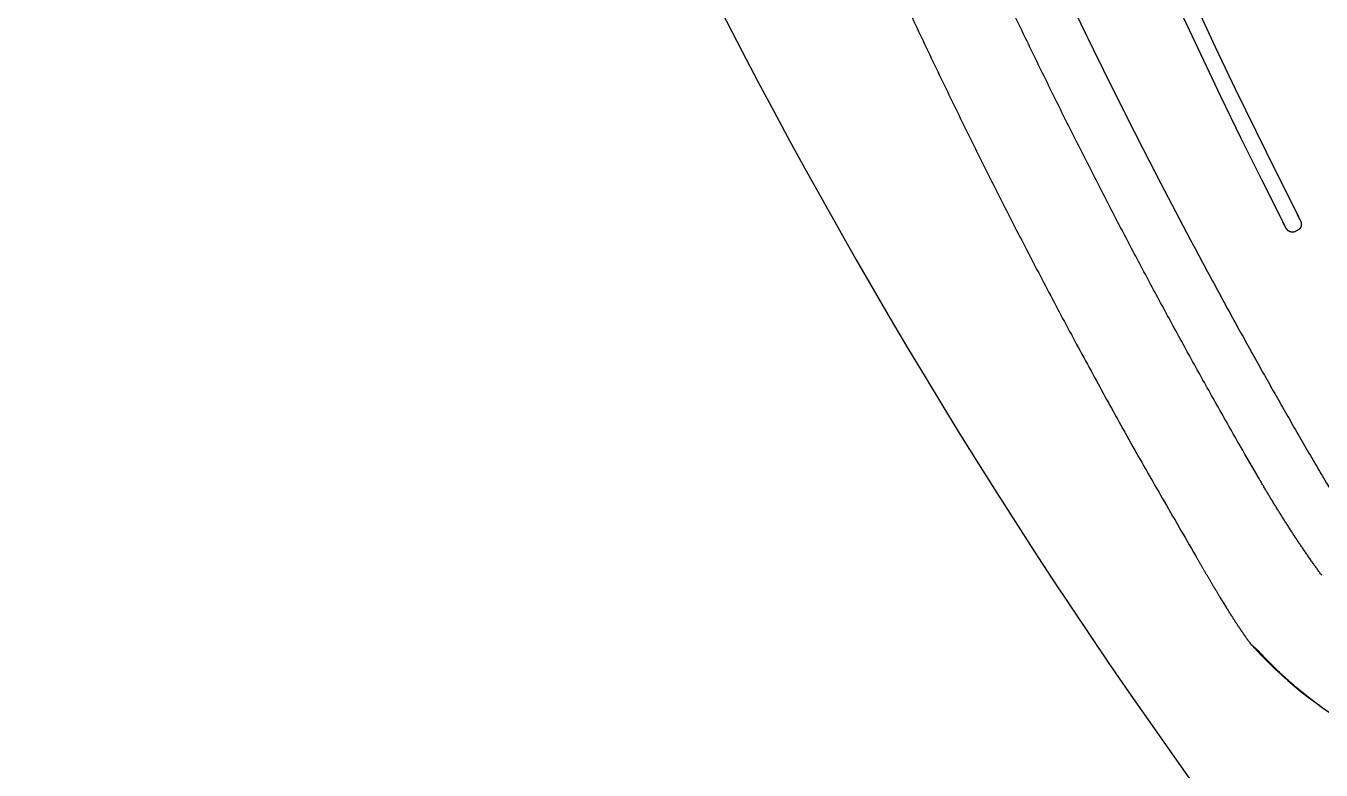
# Model space of a CAD drawing. Extents: x 832 to 912, y 781 to 934.
# Drawn here: x 835.456 to 839.407, y 826.508 to 828.778 of the extents above; entities that cross this region are included whole.
import ezdxf

# ---------------------------------------------------------------- set-up
doc = ezdxf.new("R2010")
doc.units = 0
doc.header["$MEASUREMENT"] = 0
doc.layers.add('1', color=4, linetype='Continuous')
doc.layers.add('DIM', color=3, linetype='Continuous')

# ---------------------------------------------------------------- blocks, each defined once
blk = doc.blocks.new('TRICKLER')
at = {"layer": '1', "color": 3, "linetype": 'Continuous'}
blk.add_line((1.1638, -10.0686), (1.1548, -10.0728), dxfattribs=at)
at = {"layer": '1', "linetype": 'Continuous'}
for p, q in [((0.817, -11.0501), (0.817, -11.0501)), ((0.8964, -11.1955), (0.905, -11.2109)), ((1.0008, -11.3492), (0.9755, -11.3248))]:
    blk.add_line(p, q, dxfattribs=at)
for points in [[(-0.0029, -9.3505, 0.001122), (0.0326, -9.4335, 0.001121), (0.0685, -9.5163, 0.00112), (0.1048, -9.5989, 0.001118), (0.1414, -9.6814, 0.001117), (0.1784, -9.7636, 0.001118), (0.2158, -9.8456, 0.001114), (0.2535, -9.9274, 0.001106), (0.2915, -10.009, 0.001115), (0.3299, -10.0904, 0.001137), (0.3687, -10.1718, 0.001106), (0.4077, -10.2526, 0.001035), (0.4468, -10.3327, 0.001141), (0.4869, -10.4139, 0.001358), (0.5283, -10.4967, 0.001036), (0.5674, -10.5743, 0.00037), (0.6029, -10.6443, 0.001445), (0.6493, -10.7338, 0.002455), (0.7216, -10.8709, 0.0012), (0.817, -11.0501, 0.000638)], [(0.5138, -9.3948, 0.000812), (0.5397, -9.4534, 0.000812), (0.5659, -9.5119, 0.000812), (0.5922, -9.5703, 0.000812), (0.6187, -9.6287, 0.000812), (0.6454, -9.687, 0.000812), (0.6723, -9.7451, 0.000812), (0.6993, -9.8033, 0.000813), (0.7266, -9.8613, 0.000813), (0.7541, -9.9192, 0.000813), (0.7817, -9.9771, 0.000813), (0.8096, -10.0348, 0.000813), (0.8376, -10.0925, 0.000813), (0.8658, -10.15, 0.000813), (0.8942, -10.2075, 0.000813), (0.9228, -10.2648, 0.000815), (0.9515, -10.3221, 0.000813), (0.9805, -10.3793, 0.000808), (1.0096, -10.4363, 0.000815), (1.039, -10.4934, 0.000831), (1.0686, -10.5504, 0.000808), (1.0982, -10.607, 0.000754), (1.1278, -10.6633, 0.000832), (1.1582, -10.7203, 0.000992), (1.1894, -10.7786, 0.000753), (1.2189, -10.8333, 0.000259), (1.2456, -10.8826, 0.001061)], [(1.4904, -7.1176, -0.000001), (1.4874, -7.0666, -0.000001), (1.4844, -7.0156, -0.000001), (1.4814, -6.9646, -0.000001), (1.4783, -6.9136, -0.000001), (1.4753, -6.8626, -0.000001), (1.4723, -6.8116, -0.000001), (1.4693, -6.7607, -0.000001), (1.4663, -6.7097, -0.000001), (1.4633, -6.6587, -0.000001), (1.4603, -6.6077, -0.000001), (1.4572, -6.5567, -0.000001), (1.4542, -6.5057, -0.000001), (1.4512, -6.4547, -0.000001), (1.4482, -6.4038, -0.000001), (1.4452, -6.3528, 0), (1.4422, -6.3018, 0), (1.4392, -6.2508, 0), (1.4361, -6.1998, 0), (1.4331, -6.1488, 0), (1.4301, -6.0978, 0), (1.4271, -6.0468, 0), (1.4241, -5.9959, 0), (1.4211, -5.9449, 0), (1.4181, -5.8939, 0), (1.415, -5.8429, 0), (1.412, -5.7919)], [(1.409, -5.7409, 0), (1.406, -5.6899, 0), (1.403, -5.6389, 0), (1.4, -5.5879, 0), (1.397, -5.537, 0), (1.3939, -5.486, 0), (1.3909, -5.435, 0), (1.3879, -5.384, 0), (1.3849, -5.333, 0), (1.3819, -5.282, 0), (1.3789, -5.231, 0), (1.3759, -5.18, 0), (1.3729, -5.1291, 0), (1.3698, -5.0781, 0), (1.3668, -5.0271, 0), (1.3638, -4.9761, 0), (1.3608, -4.9251, 0), (1.3578, -4.8741, 0), (1.3548, -4.8231, 0), (1.3518, -4.7721, 0), (1.3487, -4.7211, 0), (1.3457, -4.6702, 0), (1.3427, -4.6192, 0), (1.3397, -4.5682, 0), (1.3367, -4.5172, 0), (1.3337, -4.4662, 0), (1.3307, -4.4152, 0), (1.3277, -4.3642, 0), (1.3246, -4.3132, 0), (1.3216, -4.2623, 0), (1.3186, -4.2113, 0), (1.3156, -4.1603, 0), (1.3126, -4.1093, 0), (1.3096, -4.0583, 0), (1.3066, -4.0073, 0), (1.3035, -3.9563, 0), (1.3005, -3.9053, 0), (1.2975, -3.8543, 0), (1.2945, -3.8034, 0), (1.2915, -3.7524, 0), (1.2885, -3.7014, 0), (1.2855, -3.6504, 0), (1.2824, -3.5994, 0), (1.2794, -3.5484, 0), (1.2764, -3.4974, 0), (1.2734, -3.4464, 0), (1.2704, -3.3955, 0), (1.2674, -3.3445, 0), (1.2644, -3.2935, 0), (1.2614, -3.2425, 0), (1.2583, -3.1915, 0), (1.2553, -3.1405, 0), (1.2523, -3.0895, 0), (1.2493, -3.0385, 0), (1.2463, -2.9875, 0), (1.2433, -2.9366, 0), (1.2403, -2.8856, 0), (1.2372, -2.8346, 0), (1.2342, -2.7836, 0), (1.2312, -2.7326, 0), (1.2282, -2.6816, 0), (1.2252, -2.6306, 0), (1.2222, -2.5796, 0), (1.2192, -2.5287, 0), (1.2161, -2.4777, 0), (1.2131, -2.4267, 0), (1.2101, -2.3757, 0), (1.2071, -2.3247, 0), (1.2041, -2.2737, 0), (1.2011, -2.2227, 0), (1.1981, -2.1717, 0), (1.195, -2.1208, 0), (1.192, -2.0698, 0), (1.189, -2.0188, 0), (1.186, -1.9678, 0), (1.183, -1.9168, 0), (1.18, -1.8658, 0), (1.177, -1.8148, 0), (1.1739, -1.7638, 0), (1.1709, -1.7128, 0), (1.1679, -1.6619, 0), (1.1649, -1.6109, 0), (1.1619, -1.5599, 0), (1.1589, -1.5089, 0), (1.1559, -1.4579, 0), (1.1528, -1.4069, 0), (1.1498, -1.3559, 0), (1.1468, -1.3049, 0), (1.1438, -1.254, 0), (1.1408, -1.203, 0), (1.1378, -1.152, 0), (1.1348, -1.101, 0), (1.1317, -1.05, 0), (1.1287, -0.999, 0), (1.1257, -0.948, 0), (1.1227, -0.897, 0), (1.1197, -0.846, 0), (1.1167, -0.7951, 0), (1.1137, -0.7441, 0), (1.1106, -0.6931, 0), (1.109, -0.6655, 0)], [(0.817, -11.0501), (0.817, -11.0502, 0.000009), (0.817, -11.0502, 0.000009), (0.8171, -11.0503, 0.000009), (0.8171, -11.0504, 0.000008), (0.8171, -11.0504, 0.000008), (0.8172, -11.0505, 0.000008), (0.8172, -11.0506, 0.000008), (0.8172, -11.0506, 0.000008), (0.8173, -11.0507, 0.000008), (0.8173, -11.0508, 0.000007), (0.8173, -11.0508, 0.000007), (0.8174, -11.0509, 0.000007), (0.8174, -11.051, 0.000007), (0.8174, -11.051, 0.000007), (0.8175, -11.0511, 0.000007), (0.8175, -11.0511, 0.000006), (0.8175, -11.0512, 0.000006), (0.8176, -11.0513, 0.000006), (0.8176, -11.0513, 0.000006), (0.8177, -11.0514, 0.000006), (0.8177, -11.0515, 0.000006), (0.8177, -11.0515, 0.000005), (0.8178, -11.0516, 0.000005), (0.8178, -11.0517, 0.000005), (0.8178, -11.0517, 0.000005), (0.8179, -11.0518, 0.000005), (0.8179, -11.0519, 0.000005), (0.8179, -11.0519, 0.000005), (0.818, -11.052, 0.000004), (0.818, -11.0521, 0.000004), (0.818, -11.0521, 0.000004), (0.8181, -11.0522, 0.000004), (0.8181, -11.0523, 0.000003), (0.8182, -11.0523, 0.000001), (0.8182, -11.0524, 0.000004), (0.8182, -11.0525, 0.000007), (0.8183, -11.0526, 0.000003), (0.8184, -11.0527, 0.000002)], [(0.817, -11.0501), (0.8189, -11.0537, -0.000152), (0.8208, -11.0572, -0.000159), (0.8227, -11.0608, -0.000151), (0.8247, -11.0644, -0.000125), (0.8266, -11.068, -0.000105), (0.8285, -11.0716, -0.000088), (0.8305, -11.0752, -0.000072), (0.8324, -11.0788, -0.000053), (0.8343, -11.0824, -0.000036), (0.8363, -11.0861, -0.000018), (0.8382, -11.0897, -0.000001), (0.8402, -11.0934, 0.000017), (0.8422, -11.097, 0.000033), (0.8441, -11.1006, 0.000051), (0.8461, -11.1043, 0.000067), (0.848, -11.108, 0.000085), (0.85, -11.1116, 0.000101), (0.852, -11.1153, 0.000119), (0.854, -11.119, 0.000135), (0.8559, -11.1226, 0.000154), (0.8579, -11.1263, 0.000169), (0.8599, -11.13, 0.000187), (0.8619, -11.1336, 0.000204), (0.8639, -11.1373, 0.000222), (0.8659, -11.141, 0.000238), (0.8679, -11.1446, 0.000254), (0.8699, -11.1483, 0.000273), (0.8719, -11.152, 0.0003), (0.8739, -11.1556, 0.000305), (0.8759, -11.1593, 0.000296), (0.8779, -11.1629, 0.000352), (0.88, -11.1666, 0.000456), (0.8821, -11.1703, 0.000348), (0.8841, -11.1738, 0.00009), (0.8858, -11.177, 0.000548), (0.8881, -11.1811, 0.001024), (0.8917, -11.1873, 0.000507), (0.8964, -11.1955, 0.000265)], [(0.893, -11.1896), (0.8932, -11.1899, -0.000041), (0.8934, -11.1903, -0.00004), (0.8936, -11.1906, -0.00004), (0.8937, -11.191, -0.000041), (0.8939, -11.1913, -0.000041), (0.8941, -11.1916, -0.000041), (0.8943, -11.192, -0.000042), (0.8945, -11.1923, -0.000042), (0.8947, -11.1927, -0.000042), (0.8949, -11.193, -0.000042), (0.8951, -11.1934, -0.000043), (0.8953, -11.1937, -0.000043), (0.8955, -11.1941, -0.000043), (0.8957, -11.1944, -0.000043), (0.8959, -11.1948, -0.000044), (0.8961, -11.1951, -0.000044), (0.8963, -11.1955, -0.000044), (0.8965, -11.1958, -0.000044), (0.8967, -11.1962, -0.000045), (0.8969, -11.1966, -0.000045), (0.8971, -11.1969, -0.000045), (0.8973, -11.1973, -0.000045), (0.8975, -11.1976, -0.000046), (0.8977, -11.198, -0.000046), (0.8979, -11.1984, -0.000046), (0.8982, -11.1987, -0.000046), (0.8984, -11.1991, -0.000047), (0.8986, -11.1994, -0.000048), (0.8988, -11.1998, -0.000046), (0.899, -11.2002, -0.000043), (0.8992, -11.2006, -0.000048), (0.8994, -11.2009, -0.000058), (0.8996, -11.2013, -0.000044), (0.8998, -11.2017, -0.000014), (0.9, -11.202, -0.000063), (0.9002, -11.2024, -0.000109), (0.9006, -11.2031, -0.000053), (0.9011, -11.2039, -0.000028)], [(0.905, -11.2109), (0.9063, -11.2132, 0.000262), (0.9077, -11.2155, 0.00026), (0.909, -11.2178, 0.000262), (0.9103, -11.2201, 0.000269), (0.9117, -11.2225, 0.000274), (0.913, -11.2248, 0.000279), (0.9144, -11.2271, 0.000283), (0.9157, -11.2294, 0.000289), (0.9171, -11.2317, 0.000293), (0.9184, -11.234, 0.000298), (0.9198, -11.2363, 0.000303), (0.9211, -11.2386, 0.000308), (0.9225, -11.2409, 0.000313), (0.9239, -11.2432, 0.000318), (0.9252, -11.2455, 0.000323), (0.9266, -11.2478, 0.000328), (0.928, -11.2501, 0.000333), (0.9294, -11.2524, 0.000339), (0.9307, -11.2547, 0.000344), (0.9321, -11.257, 0.000349), (0.9335, -11.2592, 0.000354), (0.9349, -11.2615, 0.000361), (0.9363, -11.2638, 0.000367), (0.9377, -11.2661, 0.000373), (0.9391, -11.2683, 0.000379), (0.9405, -11.2706, 0.000386), (0.9419, -11.2729, 0.000391), (0.9433, -11.2751, 0.000397), (0.9447, -11.2774, 0.000403), (0.9461, -11.2796, 0.000409), (0.9475, -11.2819, 0.000414), (0.9489, -11.2842, 0.000419), (0.9504, -11.2864, 0.000425), (0.9518, -11.2887, 0.000431), (0.9532, -11.2909, 0.000434), (0.9547, -11.2932, 0.000437), (0.9561, -11.2954, 0.000445), (0.9576, -11.2977, 0.00046), (0.959, -11.2999, 0.00045), (0.9605, -11.3022, 0.000423), (0.962, -11.3044, 0.000474), (0.9634, -11.3067, 0.000574), (0.965, -11.309, 0.000435), (0.9664, -11.3112, 0.00014), (0.9677, -11.3132, 0.000628), (0.9694, -11.3157, 0.001096), (0.9721, -11.3196, 0.000534), (0.9755, -11.3247, 0.000281)], [(1.1889, -11.5278, -0.001243), (1.1839, -11.524, -0.001251), (1.1789, -11.5201, -0.001257), (1.1739, -11.5162, -0.001266), (1.1689, -11.5122, -0.001272), (1.1639, -11.5082, -0.001282), (1.1589, -11.5042, -0.00129), (1.1539, -11.5001, -0.0013), (1.1489, -11.496, -0.001309), (1.1439, -11.4918, -0.00132), (1.1389, -11.4876, -0.001329), (1.1339, -11.4833, -0.001342), (1.1289, -11.479, -0.001352), (1.1239, -11.4747, -0.001365), (1.1189, -11.4703, -0.001376), (1.114, -11.4659, -0.00139), (1.109, -11.4614, -0.001402), (1.1041, -11.4569, -0.001417), (1.0992, -11.4524, -0.00143), (1.0943, -11.4478, -0.001447), (1.0894, -11.4432, -0.001459), (1.0845, -11.4385, -0.00147), (1.0796, -11.4338, -0.001492), (1.0748, -11.429, -0.00153), (1.0699, -11.4243, -0.0015), (1.0651, -11.4195, -0.001402), (1.0604, -11.4146, -0.001378), (1.0556, -11.4097, -0.001411), (1.0509, -11.4048, -0.001376), (1.0462, -11.3999, -0.001292), (1.0416, -11.395, -0.00144), (1.0369, -11.39, -0.001737), (1.0321, -11.3848, -0.001319), (1.0277, -11.3799, -0.000435), (1.0237, -11.3755, -0.001895), (1.0186, -11.3698, -0.003313), (1.0109, -11.3609, -0.001625), (1.0008, -11.3492, -0.000859)]]:
    blk.add_lwpolyline(points, format="xyb", dxfattribs=at)
at = {"layer": '1', "color": 3, "linetype": 'Continuous'}
for points in [[(1.0121, -10.8094), (0.9784, -10.7461, -0.000901), (0.945, -10.6827, -0.000901), (0.9118, -10.6191, -0.000901), (0.8788, -10.5555, -0.000901), (0.846, -10.4917, -0.000901), (0.8135, -10.4278, -0.000901), (0.7813, -10.3638, -0.000901), (0.7492, -10.2997, -0.000901), (0.7174, -10.2355, -0.000901), (0.6859, -10.1711, -0.000901), (0.6545, -10.1067, -0.000901), (0.6234, -10.0421, -0.000901), (0.5926, -9.9774, -0.000901), (0.562, -9.9127, -0.000901), (0.5316, -9.8478, -0.000901), (0.5014, -9.7828, -0.000901), (0.4715, -9.7177, -0.000901), (0.4418, -9.6525, -0.000901), (0.4124, -9.5871, -0.000901), (0.3832, -9.5217, -0.000901), (0.3542, -9.4562, -0.000901), (0.3254, -9.3905, -0.000901)], [(1.1706, -10.0359), (1.1705, -10.0357, -0.000008), (1.1704, -10.0355, -0.000008), (1.1703, -10.0353, -0.000008), (1.1702, -10.0351, -0.000007), (1.1701, -10.0348, -0.000007), (1.17, -10.0346, -0.000007), (1.1699, -10.0344, -0.000007), (1.1698, -10.0341, -0.000007), (1.1697, -10.0339, -0.000006), (1.1696, -10.0337, -0.000006), (1.1695, -10.0334, -0.000006), (1.1693, -10.0332, -0.000006), (1.1692, -10.033, -0.000006), (1.1691, -10.0327, -0.000005), (1.169, -10.0325, -0.000005), (1.1689, -10.0322, -0.000005), (1.1688, -10.032, -0.000005), (1.1687, -10.0318, -0.000005), (1.1686, -10.0315, -0.000005), (1.1684, -10.0313, -0.000004), (1.1683, -10.031, -0.000004), (1.1682, -10.0308, -0.000004), (1.1681, -10.0305, -0.000004), (1.168, -10.0303, -0.000004), (1.1679, -10.03, -0.000004), (1.1678, -10.0298, -0.000004), (1.1676, -10.0295, -0.000004), (1.1675, -10.0293, -0.000004), (1.1674, -10.029, -0.000004), (1.1673, -10.0288, -0.000003), (1.1672, -10.0285, -0.000003), (1.167, -10.0283, -0.000003), (1.1669, -10.028, -0.000003), (1.1668, -10.0278, -0.000003), (1.1667, -10.0275, -0.000003), (1.1666, -10.0272, -0.000003), (1.1664, -10.027, -0.000003), (1.1663, -10.0267, -0.000003), (1.1662, -10.0265, -0.000003), (1.1661, -10.0262, -0.000003), (1.166, -10.0259, -0.000003), (1.1658, -10.0257, -0.000003), (1.1657, -10.0254, -0.000003), (1.1656, -10.0252, -0.000003), (1.1655, -10.0249, -0.000003), (1.1654, -10.0246, -0.000003), (1.1652, -10.0244, -0.000003), (1.1651, -10.0241, -0.000003), (1.165, -10.0238, -0.000003), (1.1649, -10.0236, -0.000003), (1.1647, -10.0233, -0.000003), (1.1646, -10.023, -0.000004), (1.1645, -10.0228, -0.000003), (1.1644, -10.0225, -0.000001), (1.1643, -10.0223, -0.000004), (1.1641, -10.022, -0.000007), (1.1639, -10.0215, -0.000003), (1.1636, -10.0209, -0.000002)], [(1.1706, -10.0359), (1.1708, -10.0362, -0.001372), (1.1709, -10.0365, -0.001354), (1.171, -10.0368, -0.001365), (1.1711, -10.0371, -0.001412), (1.1713, -10.0374, -0.001447), (1.1714, -10.0376, -0.001478), (1.1715, -10.0379, -0.001507), (1.1716, -10.0382, -0.001543), (1.1717, -10.0385, -0.001575), (1.1719, -10.0388, -0.001611), (1.172, -10.0391, -0.001643), (1.1721, -10.0394, -0.00168), (1.1722, -10.0397, -0.001713), (1.1723, -10.04, -0.001751), (1.1724, -10.0403, -0.001785), (1.1725, -10.0406, -0.001823), (1.1726, -10.0408, -0.001858), (1.1727, -10.0411, -0.001898), (1.1728, -10.0414, -0.001934), (1.1729, -10.0417, -0.001974), (1.173, -10.042, -0.002011), (1.1731, -10.0423, -0.002052), (1.1732, -10.0426, -0.00209), (1.1733, -10.0429, -0.002132), (1.1733, -10.0432, -0.002171), (1.1734, -10.0435, -0.002214), (1.1735, -10.0438, -0.002253), (1.1736, -10.0441, -0.002297), (1.1736, -10.0444, -0.002337), (1.1737, -10.0448, -0.002382), (1.1738, -10.0451, -0.002423), (1.1738, -10.0454, -0.002469), (1.1739, -10.0457, -0.00251), (1.174, -10.046, -0.002557), (1.174, -10.0463, -0.002598), (1.1741, -10.0466, -0.002645), (1.1741, -10.0469, -0.002688), (1.1741, -10.0472, -0.002735), (1.1742, -10.0475, -0.002777), (1.1742, -10.0478, -0.002825), (1.1743, -10.0481, -0.002868), (1.1743, -10.0484, -0.002915), (1.1743, -10.0487, -0.002958), (1.1743, -10.049, -0.003008), (1.1743, -10.0494, -0.00304), (1.1744, -10.0497, -0.003058), (1.1744, -10.05, -0.003069), (1.1744, -10.0503, -0.003087), (1.1744, -10.0506, -0.003103), (1.1744, -10.0509, -0.003124), (1.1744, -10.0512, -0.003143), (1.1744, -10.0515, -0.003167), (1.1744, -10.0518, -0.003189), (1.1743, -10.0521, -0.003216), (1.1743, -10.0525, -0.003242), (1.1743, -10.0528, -0.003272), (1.1743, -10.0531, -0.0033), (1.1742, -10.0534, -0.003334), (1.1742, -10.0537, -0.003365), (1.1742, -10.054, -0.003401), (1.1741, -10.0543, -0.003435), (1.1741, -10.0546, -0.003474), (1.174, -10.0549, -0.003512), (1.1739, -10.0552, -0.003556), (1.1739, -10.0555, -0.003593), (1.1738, -10.0558, -0.003632), (1.1737, -10.0561, -0.003682), (1.1737, -10.0564, -0.003747), (1.1736, -10.0567, -0.00379), (1.1735, -10.057, -0.003819), (1.1734, -10.0573, -0.003822), (1.1733, -10.0576, -0.003816), (1.1732, -10.0579, -0.003816), (1.1731, -10.0582, -0.003823), (1.173, -10.0585, -0.003829), (1.1729, -10.0588, -0.00384), (1.1728, -10.0591, -0.003851), (1.1726, -10.0594, -0.003867), (1.1725, -10.0597, -0.003884), (1.1724, -10.0599, -0.003905), (1.1722, -10.0602, -0.003927), (1.1721, -10.0605, -0.003953), (1.172, -10.0608, -0.003979), (1.1718, -10.0611, -0.004011), (1.1717, -10.0613, -0.004042), (1.1715, -10.0616, -0.004078), (1.1714, -10.0619, -0.004114), (1.1712, -10.0621, -0.004157), (1.171, -10.0624, -0.004196), (1.1708, -10.0626, -0.004239), (1.1707, -10.0629, -0.00429), (1.1705, -10.0631, -0.00434), (1.1703, -10.0634, -0.004351), (1.1701, -10.0636, -0.00433), (1.1699, -10.0639, -0.004311), (1.1697, -10.0641, -0.004298), (1.1695, -10.0643, -0.004289), (1.1693, -10.0646, -0.004281), (1.1691, -10.0648, -0.004277), (1.1689, -10.065, -0.004278), (1.1686, -10.0652, -0.00428), (1.1684, -10.0655, -0.004285), (1.1682, -10.0657, -0.004297), (1.1679, -10.0659, -0.004318), (1.1677, -10.0661, -0.004323), (1.1675, -10.0663, -0.004318), (1.1672, -10.0665, -0.004376), (1.167, -10.0667, -0.004489), (1.1667, -10.0669, -0.004395), (1.1665, -10.067, -0.004149), (1.1662, -10.0672, -0.004592), (1.166, -10.0674, -0.005474), (1.1657, -10.0676, -0.004224), (1.1655, -10.0677, -0.001594), (1.1652, -10.0679, -0.005602), (1.1649, -10.068, -0.00968), (1.1645, -10.0683, -0.004916), (1.1639, -10.0686, -0.002655)], [(1.1253, -10.0571), (1.1252, -10.0569, -0.000017), (1.1251, -10.0566, -0.000017), (1.125, -10.0564, -0.000016), (1.1249, -10.0562, -0.000015), (1.1248, -10.056, -0.000015), (1.1247, -10.0557, -0.000014), (1.1246, -10.0555, -0.000013), (1.1245, -10.0553, -0.000013), (1.1244, -10.055, -0.000012), (1.1242, -10.0548, -0.000012), (1.1241, -10.0546, -0.000011), (1.124, -10.0543, -0.00001), (1.1239, -10.0541, -0.00001), (1.1238, -10.0539, -0.000009), (1.1237, -10.0536, -0.000009), (1.1236, -10.0534, -0.000008), (1.1235, -10.0531, -0.000008), (1.1234, -10.0529, -0.000007), (1.1232, -10.0527, -0.000007), (1.1231, -10.0524, -0.000006), (1.123, -10.0522, -0.000006), (1.1229, -10.0519, -0.000005), (1.1228, -10.0517, -0.000005), (1.1227, -10.0514, -0.000004), (1.1226, -10.0512, -0.000004), (1.1224, -10.0509, -0.000004), (1.1223, -10.0507, -0.000004), (1.1222, -10.0504, -0.000004), (1.1221, -10.0502, -0.000004), (1.122, -10.0499, -0.000003), (1.1218, -10.0497, -0.000003), (1.1217, -10.0494, -0.000003), (1.1216, -10.0491, -0.000003), (1.1215, -10.0489, -0.000003), (1.1214, -10.0486, -0.000003), (1.1212, -10.0484, -0.000003), (1.1211, -10.0481, -0.000003), (1.121, -10.0479, -0.000003), (1.1209, -10.0476, -0.000003), (1.1208, -10.0473, -0.000003), (1.1206, -10.0471, -0.000003), (1.1205, -10.0468, -0.000003), (1.1204, -10.0465, -0.000003), (1.1203, -10.0463, -0.000003), (1.1202, -10.046, -0.000003), (1.12, -10.0458, -0.000003), (1.1199, -10.0455, -0.000003), (1.1198, -10.0452, -0.000003), (1.1197, -10.045, -0.000003), (1.1195, -10.0447, -0.000003), (1.1194, -10.0444, -0.000003), (1.1193, -10.0442, -0.000004), (1.1192, -10.0439, -0.000003), (1.119, -10.0436, -0.000001), (1.1189, -10.0434, -0.000004), (1.1188, -10.0431, -0.000007), (1.1186, -10.0426, -0.000003), (1.1183, -10.042, -0.000002)], [(1.1547, -10.0729), (1.1545, -10.073, -0.004587), (1.1542, -10.0731, -0.004576), (1.1539, -10.0732, -0.004541), (1.1536, -10.0733, -0.004494), (1.1533, -10.0734, -0.004458), (1.153, -10.0735, -0.004429), (1.1527, -10.0736, -0.004405), (1.1524, -10.0737, -0.004384), (1.1521, -10.0738, -0.004368), (1.1518, -10.0739, -0.004357), (1.1515, -10.074, -0.00435), (1.1512, -10.074, -0.004348), (1.1509, -10.0741, -0.00435), (1.1506, -10.0742, -0.004357), (1.1503, -10.0742, -0.004368), (1.15, -10.0743, -0.004384), (1.1497, -10.0743, -0.004404), (1.1494, -10.0744, -0.004435), (1.1491, -10.0744, -0.004456), (1.1488, -10.0744, -0.004447), (1.1485, -10.0744, -0.004415), (1.1481, -10.0745, -0.004366), (1.1478, -10.0745, -0.004328), (1.1475, -10.0745, -0.004294), (1.1472, -10.0745, -0.004264), (1.1469, -10.0745, -0.004233), (1.1466, -10.0745, -0.004208), (1.1463, -10.0745, -0.004184), (1.146, -10.0744, -0.004166), (1.1457, -10.0744, -0.004148), (1.1453, -10.0744, -0.004134), (1.145, -10.0743, -0.004122), (1.1447, -10.0743, -0.004115), (1.1444, -10.0743, -0.00411), (1.1441, -10.0742, -0.004108), (1.1438, -10.0741, -0.004108), (1.1435, -10.0741, -0.004114), (1.1432, -10.074, -0.004122), (1.1429, -10.0739, -0.004108), (1.1426, -10.0739, -0.004057), (1.1423, -10.0738, -0.004009), (1.142, -10.0737, -0.003968), (1.1417, -10.0736, -0.003932), (1.1414, -10.0735, -0.003892), (1.1411, -10.0734, -0.003857), (1.1408, -10.0733, -0.003823), (1.1405, -10.0732, -0.003793), (1.1402, -10.0731, -0.003762), (1.1399, -10.073, -0.003737), (1.1397, -10.0729, -0.003711), (1.1394, -10.0727, -0.003689), (1.1391, -10.0726, -0.003668), (1.1388, -10.0725, -0.003651), (1.1385, -10.0723, -0.003634), (1.1382, -10.0722, -0.003621), (1.138, -10.072, -0.003608), (1.1377, -10.0719, -0.0036), (1.1374, -10.0717, -0.003591), (1.1372, -10.0716, -0.003566), (1.1369, -10.0714, -0.003512), (1.1366, -10.0712, -0.003465), (1.1364, -10.0711, -0.003423), (1.1361, -10.0709, -0.003386), (1.1359, -10.0707, -0.003342), (1.1356, -10.0705, -0.003305), (1.1354, -10.0704, -0.003265), (1.1351, -10.0702, -0.00323), (1.1349, -10.07, -0.003193), (1.1346, -10.0698, -0.00316), (1.1344, -10.0696, -0.003125), (1.1341, -10.0694, -0.003095), (1.1339, -10.0692, -0.003063), (1.1337, -10.069, -0.003036), (1.1334, -10.0688, -0.003006), (1.1332, -10.0686, -0.002981), (1.133, -10.0684, -0.002955), (1.1327, -10.0681, -0.002932), (1.1325, -10.0679, -0.002907), (1.1323, -10.0677, -0.002889), (1.1321, -10.0675, -0.00287), (1.1319, -10.0672, -0.002847), (1.1317, -10.067, -0.00281), (1.1315, -10.0668, -0.00277), (1.1313, -10.0666, -0.002722), (1.131, -10.0663, -0.002679), (1.1308, -10.0661, -0.002633), (1.1307, -10.0658, -0.002591), (1.1305, -10.0656, -0.002544), (1.1303, -10.0654, -0.002502), (1.1301, -10.0651, -0.002456), (1.1299, -10.0649, -0.002415), (1.1297, -10.0646, -0.002369), (1.1295, -10.0644, -0.002328), (1.1293, -10.0641, -0.002283), (1.1292, -10.0639, -0.002242), (1.129, -10.0636, -0.002198), (1.1288, -10.0634, -0.002158), (1.1286, -10.0631, -0.002114), (1.1285, -10.0628, -0.002075), (1.1283, -10.0626, -0.002032), (1.1281, -10.0623, -0.001993), (1.128, -10.062, -0.00195), (1.1278, -10.0618, -0.001914), (1.1276, -10.0615, -0.001875), (1.1275, -10.0612, -0.001834), (1.1273, -10.061, -0.001784), (1.1272, -10.0607, -0.001761), (1.127, -10.0604, -0.001751), (1.1269, -10.0601, -0.001672), (1.1267, -10.0599, -0.001538), (1.1266, -10.0596, -0.001644), (1.1264, -10.0593, -0.001884), (1.1263, -10.059, -0.001429), (1.1261, -10.0588, -0.000553), (1.126, -10.0585, -0.001898), (1.1259, -10.0582, -0.003116), (1.1256, -10.0577, -0.001518), (1.1253, -10.0571, -0.000814)], [(1.1997, -11.1232, -0.000704), (1.1963, -11.1183, -0.000691), (1.193, -11.1134, -0.000677), (1.1897, -11.1085, -0.000665), (1.1864, -11.1036, -0.000652), (1.1831, -11.0986, -0.00064), (1.1798, -11.0937, -0.000628), (1.1765, -11.0887, -0.000616), (1.1732, -11.0837, -0.000604), (1.1699, -11.0787, -0.000594), (1.1667, -11.0736, -0.000582), (1.1634, -11.0686, -0.000572), (1.1601, -11.0635, -0.000561), (1.1569, -11.0584, -0.000552), (1.1536, -11.0534, -0.000541), (1.1504, -11.0482, -0.000532), (1.1471, -11.0431, -0.000522), (1.1439, -11.038, -0.000514), (1.1407, -11.0329, -0.000504), (1.1375, -11.0277, -0.000496), (1.1343, -11.0225, -0.000487), (1.1311, -11.0174, -0.000479), (1.1279, -11.0122, -0.00047), (1.1247, -11.007, -0.000462), (1.1215, -11.0018, -0.000453), (1.1184, -10.9966, -0.000448), (1.1152, -10.9914, -0.000443), (1.1121, -10.9862, -0.00044), (1.1089, -10.981, -0.000437), (1.1058, -10.9757, -0.000434), (1.1027, -10.9705, -0.00043), (1.0996, -10.9653, -0.000427), (1.0965, -10.96, -0.000424), (1.0934, -10.9547, -0.000421), (1.0903, -10.9495, -0.000417), (1.0872, -10.9442, -0.000414), (1.0841, -10.9389, -0.000411), (1.081, -10.9336, -0.000408), (1.0779, -10.9283, -0.000404), (1.0749, -10.9229, -0.000401), (1.0718, -10.9176, -0.000398), (1.0688, -10.9123, -0.000395), (1.0657, -10.9069, -0.000392), (1.0627, -10.9016, -0.000389), (1.0597, -10.8962, -0.000386), (1.0567, -10.8909, -0.000382), (1.0536, -10.8855, -0.000377), (1.0506, -10.8801, -0.000377), (1.0476, -10.8747, -0.000381), (1.0446, -10.8693, -0.000368), (1.0416, -10.8639, -0.000341), (1.0387, -10.8585, -0.000373), (1.0357, -10.8531, -0.000438), (1.0326, -10.8475, -0.000332), (1.0297, -10.8422, -0.000118), (1.0271, -10.8374, -0.000459), (1.0238, -10.8313, -0.000777), (1.0187, -10.8219, -0.000379), (1.0121, -10.8094, -0.000201)]]:
    blk.add_lwpolyline(points, format="xyb", dxfattribs=at)
for radius, start, end in [(20.025, 178.91112, 204.95801), (19.975, 178.91118, 204.95794), (19.975, 204.95794, 205.00546), (20.025, 204.95801, 205.0055)]:
    blk.add_arc((19.2733, -1.5924), radius, start, end, dxfattribs=at)
at = {"layer": 'DIM'}
blk.add_arc((1.9771, -10.4834), 1.3081, 220.0297, 238.6886, dxfattribs=at)
blk = doc.blocks.new('2005 SOVEREIGN')
at = {"layer": 'DIM'}
blk.add_lwpolyline([(7.1911, 45.457, 0.010969), (7.1708, 44.3058, -0.381573), (6.95, 44.0564), (5.169, 43.847, 0.358268), (3.4086, 42.0159, 0.180976), (6.9951, 29.5617, -0.185428), (7.0432, 29.389), (6.7971, 24.7017, 0.266749), (8.358, 22.1704, 0.004592), (11.0734, 20.8716, -0.216794), (22.0948, 9.8683, 0.267511), (23.8761, 8.8844, -0.008026), (25.715, 8.6356)], format="xyb", dxfattribs=at)
at = {"layer": 'DIM', "rotation": 1.982669462671891}
blk.add_blockref('TRICKLER', (5.6358, 41.5019), dxfattribs=at)

msp = doc.modelspace()

# ---------------------------------------------------------------- block references
at = {"layer": '1'}
msp.add_blockref('2005 SOVEREIGN', (832.1891, 796.6753), dxfattribs=at)

doc.saveas('drawing.dxf')
